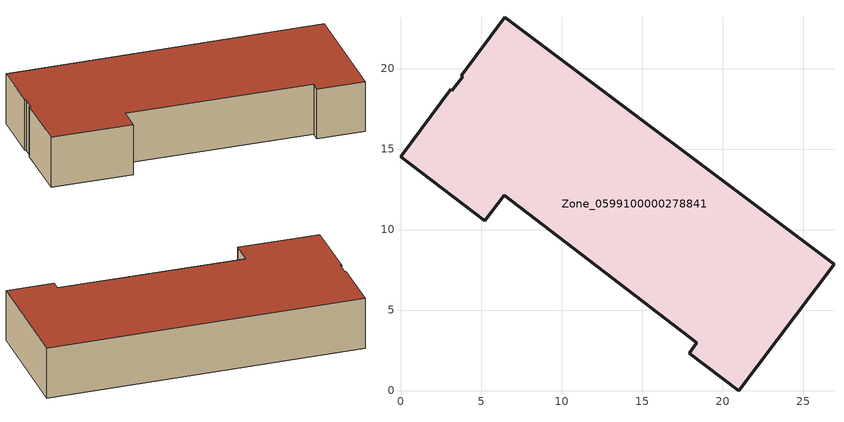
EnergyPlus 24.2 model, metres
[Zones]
Zone_0599100000278841
 floor ground (C_G): 0,14.53 3.12,18.7 3.19,18.63 3.86,19.5 3.77,19.56 6.47,23.18 26.93,7.86 21,0 17.93,2.32 18.41,2.96 6.43,12.12 5.22,10.54 z1.11
 wall outside (C_F): 0,14.53 5.22,10.54 6.43,12.12 18.41,2.96 17.93,2.32 21,0 26.93,7.86 6.47,23.18 3.77,19.56 3.86,19.5 3.19,18.63 3.12,18.7 0,14.53 z1.11:5.42
 roof outside (C_R): 3.12,18.7 0,14.53 5.22,10.54 6.43,12.12 18.41,2.96 17.93,2.32 21,0 26.93,7.86 6.47,23.18 3.77,19.56 3.86,19.5 3.19,18.63 z5.42
[BUILDING]
Pand.0599100000278841: North Axis=0; Terrain=City; Loads Convergence Tolerance Value=0.04; Temperature Convergence Tolerance Value=0.4; Solar Distribution=FullExterior; Maximum Number of Warmup Days=25; Minimum Number of Warmup Days=1
[Site:Location]
Rotterdam.The.Hague.AP_ZH_NLD Design_Conditions: Latitude=51.96; Longitude=4.45; Time Zone=1; Elevation=-4.5
[SITE:GROUNDTEMPERATURE:BUILDINGSURFACE]
18, 18, 18, 18, 18, 18, 18, 18, 18, 18, 18, 18
[MATERIAL] Thermal Absorptance=0.9; Solar Absorptance=0.7; Visible Absorptance=0.7
Name | Roughness | Thickness | Conductivity | Density | Specific Heat
G.D.1975-1991 | MediumSmooth | 0.15 | 0.288461 | 540 | 1210
F.D.1975-1991 | Rough | 0.3 | 0.230769 | 1920 | 840
R.D.1975-1991 | MediumRough | 0.2 | 0.153846 | 1500 | 1000
[CONSTRUCTION]
C_G: G.D.1975-1991
C_F: F.D.1975-1991
C_R: R.D.1975-1991
[ZONE]
Zone_0599100000278841: Type=1; Multiplier=1; Ceiling Height=Autocalculate; Volume=Autocalculate; Floor Area=autocalculate; Part of Total Floor Area=Yes
[ZONEINFILTRATION:DESIGNFLOWRATE]
Infil_Zone_0599100000278841: Zone or ZoneList or Space or SpaceList=Zone_0599100000278841; Schedule=AlwaysOn; Design Flow Rate Calculation Method=Flow/Area; Flow Rate per Floor Area=0.0042; Constant Term Coefficient=1; Temperature Term Coefficient=0; Velocity Term Coefficient=0; Velocity Squared Term Coefficient=0
[HVACTEMPLATE:ZONE:IDEALLOADSAIRSYSTEM]
Zone_0599100000278841: Maximum Heating Supply Air Temperature=50; Minimum Cooling Supply Air Temperature=13; Maximum Heating Supply Air Humidity Ratio=0.0156; Minimum Cooling Supply Air Humidity Ratio=0.0077; Heating Limit=NoLimit; Cooling Limit=NoLimit; Dehumidification Control Type=ConstantSensibleHeatRatio; Cooling Sensible Heat Ratio=0.7; Dehumidification Setpoint=60; Humidification Control Type=None; Humidification Setpoint=30; Outdoor Air Method=None; Outdoor Air Flow Rate per Person=0.00944; Outdoor Air Flow Rate per Zone Floor Area=0; Outdoor Air Flow Rate per Zone=0; Demand Controlled Ventilation Type=None; Outdoor Air Economizer Type=NoEconomizer; Heat Recovery Type=None; Sensible Heat Recovery Effectiveness=0.7; Latent Heat Recovery Effectiveness=0.65
[ZONECONTROL:THERMOSTAT]
ThermostatControl_Zone_0599100000278841: Zone or ZoneList=Zone_0599100000278841; Control Type Schedule=DualSetpointControlType; Control 1=Thermostat_Zone_0599100000278841; Temperature Difference Between Cutout And Setpoint=0
[THERMOSTATSETPOINT:DUALSETPOINT]
Thermostat_Zone_0599100000278841: Heating Setpoint Temperature Schedule=HeatingSetpoint_Zone_0599100000278841; Cooling Setpoint Temperature Schedule=CoolingSetpoint_Zone_0599100000278841
[SCHEDULE:COMPACT]
HeatingSetpoint_Zone_0599100000278841: Through: 12/31, For: AllDays, Until: 24:00, 21
CoolingSetpoint_Zone_0599100000278841: Through: 12/31, For: AllDays, Until: 24:00, 24
DualSetpointControlType: Through: 12/31, For: AllDays, Until: 24:00, 4
AlwaysOn: Through: 12/31, For: AllDays, Until: 24:00, 1
